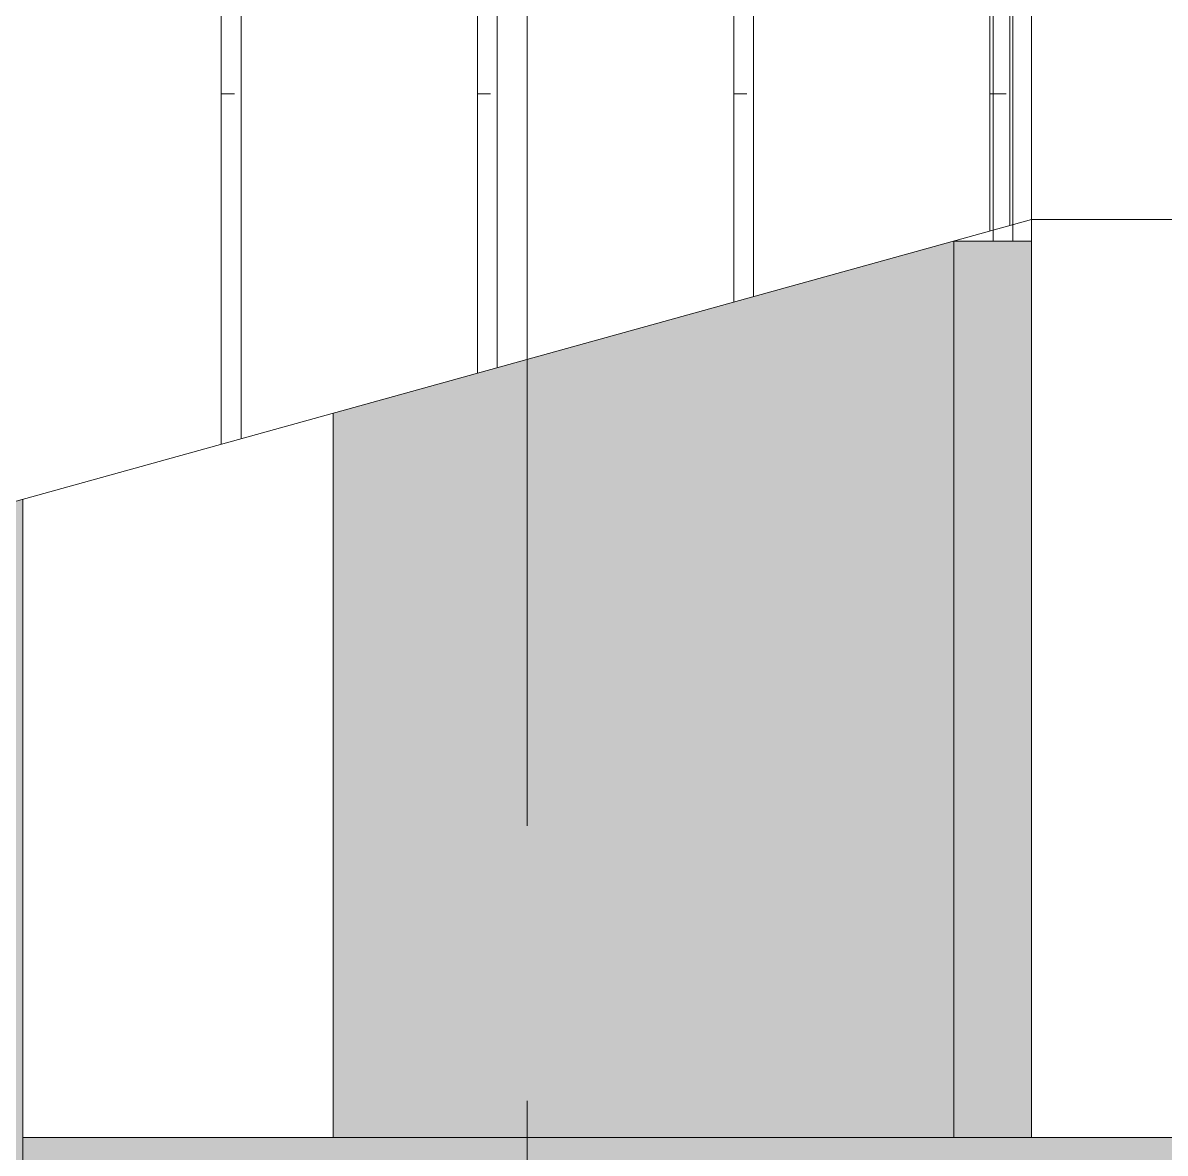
# Model space of a CAD drawing. Header units: centimetres. Extents: x 17 to 1954, y -127 to 807.
# Drawn here: x 664.1 to 737.8, y 631 to 703.8 of the extents above; entities that cross this region are included whole.
import ezdxf

# ---------------------------------------------------------------- set-up
doc = ezdxf.new("R2010")
doc.units = ezdxf.units.CM
doc.linetypes.add('Dash dot', pattern=[79.375, 31.75, -23.8125, 0, -23.8125])
for name, color, linetype, lineweight in [('A-GLAZ-CWMG', 7, 'Continuous', 9), ('A-WALL', 7, 'Continuous', 9), ('A-WALL-PATT', 7, 'Continuous', 9), ('G-ANNO-DIMS', 7, 'Continuous', 9), ('S-GRID', 7, 'Continuous', 9)]:
    doc.layers.add(name, color=color, linetype=linetype, lineweight=lineweight)

# ---------------------------------------------------------------- blocks, each defined once
blk = doc.blocks.new('Rectangular Mullion - TEC_LAMEL-2372253-ЮГ')
at = {"layer": 'A-GLAZ-CWMG', "true_color": 0xcfc6ba}
blk.add_hatch(color=9, dxfattribs=at).paths.add_polyline_path([(729.143, 632), (729.143, 689.763), (724.143, 689.763), (724.143, 632)])
at = {"layer": 'A-GLAZ-CWMG'}
blk.add_line((729.143, 689.763), (729.143, 632), dxfattribs=at)

msp = doc.modelspace()

# ---------------------------------------------------------------- hatches: boundary and pattern name
at = {"layer": 'A-WALL-PATT', "true_color": 0x8b8b8b}
h = msp.add_hatch(dxfattribs=at)
h.set_pattern_fill('FP3_36', color=252, style=0, pattern_type=2)
h.set_pattern_definition([(0, (231.14, 300), (16.51, 30.709), [0.8382, -15.672]), (90, (214.63, 300), (-16.51, 30.709), [30.709, 0]), (90, (215.9, 300), (-16.51, 30.709), [30.709, 0])])
h.paths.add_polyline_path([(209.143, 300), (264.143, 300), (264.143, 562.194), (729.143, 691.15), (729.143, 730.584), (209.143, 586.375), (209.143, 301.511)])
h = msp.add_hatch(dxfattribs=at)
h.set_pattern_fill('FP3_40', color=252, style=0, pattern_type=2)
h.set_pattern_definition([(0, (743.153, 300), (16.51, 30.709), [0.8382, -15.672]), (90, (726.643, 300), (-16.51, 30.709), [30.709, 0]), (90, (727.913, 300), (-16.51, 30.709), [30.709, 0])])
h.paths.add_polyline_path([(729.143, 689.763), (729.143, 730.584), (724.143, 729.197), (724.143, 689.763)])
at = {"layer": 'A-WALL-PATT', "lineweight": 5, "true_color": 0x787878}
msp.add_hatch(color=8, dxfattribs=at).paths.add_polyline_path([(687.902, 632), (724.143, 632), (724.143, 689.763), (684.143, 678.67), (684.143, 632)])
h = msp.add_hatch(color=8, dxfattribs=at)
h.paths.add_polyline_path([(264.143, 282), (664.143, 282), (664.143, 673.124), (264.143, 562.194), (264.143, 283.267)])
h.paths.add_polyline_path([(359.427, 320), (309.143, 320), (309.143, 537), (409.143, 564.732), (409.143, 320), (374.357, 320)])
at = {"layer": 'A-WALL-PATT', "lineweight": 5, "true_color": 0xebebeb}
msp.add_hatch(color=7, dxfattribs=at).paths.add_polyline_path([(966.143, 630), (966.143, 632), (664.143, 632), (664.143, 630), (747.624, 630)])

# ---------------------------------------------------------------- linework, layer by layer
at = {"layer": 'A-WALL'}
for p, q in [((729.143, 730.584), (729.143, 689.763)), ((264.143, 562.194), (729.143, 691.15)), ((724.143, 689.763), (724.143, 632)), ((729.143, 689.763), (724.143, 689.763)), ((684.143, 632), (684.143, 678.67)), ((664.143, 0), (664.143, 673.124)), ((1324.143, 632), (664.143, 632))]:
    msp.add_line(p, q, dxfattribs=at)
at = {"layer": 'G-ANNO-DIMS'}
msp.add_line((729.143, 691.15), (785.563, 691.15), dxfattribs=at)
at = {"layer": 'S-GRID', "color": 1, "lineweight": 18, "true_color": 0xff0000}
msp.add_line((696.643, 652.09), (696.643, 777.09), dxfattribs=at)
at = {"layer": 'S-GRID', "color": 1, "linetype": 'Dash dot', "lineweight": 18, "true_color": 0xff0000}
msp.add_line((696.643, 46.3), (696.643, 652.09), dxfattribs=at)

# ---------------------------------------------------------------- block references
at = {"layer": 'A-GLAZ-CWMG'}
msp.add_blockref('Rectangular Mullion - TEC_LAMEL-2372253-ЮГ', (0, 0), dxfattribs=at)

doc.saveas('drawing.dxf')
